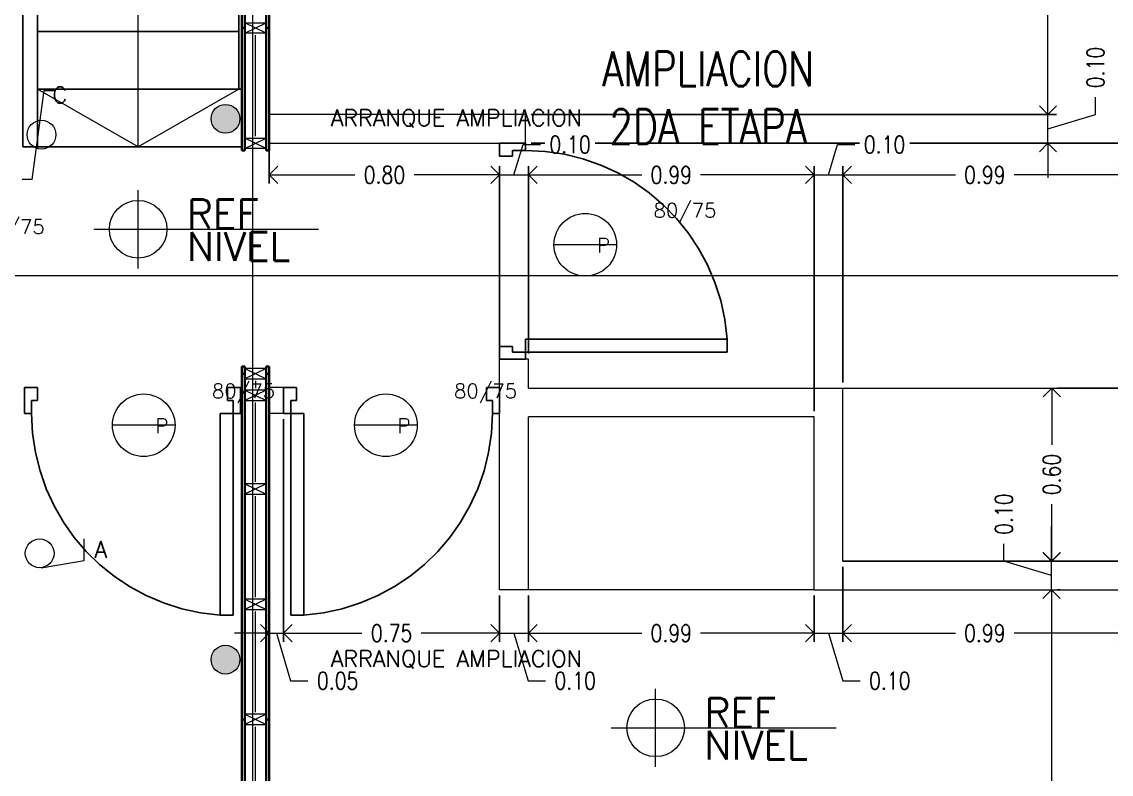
# Model space of a CAD drawing. Header units: metres. Extents: x -2 to 612, y -64 to 156.
# Drawn here: x 390.484 to 394.268, y 45.472 to 48.083 of the extents above; entities that cross this region are included whole.
import ezdxf
from ezdxf.enums import TextEntityAlignment as Align

# ---------------------------------------------------------------- set-up
doc = ezdxf.new("R2010")
doc.units = ezdxf.units.M
doc.header["$LTSCALE"] = 5
doc.header["$MEASUREMENT"] = 0
doc.linetypes.add('CENTER', pattern=[2, 1.25, -0.25, 0.25, -0.25])
doc.linetypes.add('HIDDEN', pattern=[0.375, 0.25, -0.125])
doc.layers.get('0').update_dxf_attribs({"color": 30})
doc.layers.get('DEFPOINTS').update_dxf_attribs({"color": 210})
for name, color, linetype, lineweight in [('A-ANNO-DIMS', 3, 'Continuous', 18), ('A-ANNO-SYMB', 3, 'Continuous', 18), ('A-ANNO-TEXT', 3, 'Continuous', 18), ('A-DOOR-FULL', 4, 'Continuous', 25), ('A-DOOR-SYMB', 3, 'Continuous', 18), ('A-ELEV-IDEN', 3, 'Continuous', 18), ('A-ELEV-MBE2', 4, 'Continuous', 25), ('A-ELEV-OVHD', 3, 'HIDDEN', 18), ('A-FLOR-PATT', 8, 'Continuous', 18), ('A-SECT-MCUT', 7, 'Continuous', 35), ('A-WALL-PATT', 8, 'Continuous', 18), ('A-WALL-STUD', 3, 'Continuous', 18)]:
    doc.layers.add(name, color=color, linetype=linetype, lineweight=lineweight)
doc.styles.add('E-ROMANS', font='romans.shx', dxfattribs={"width": 0.8})
doc.dimstyles.new('E-0050_ARW_12', dxfattribs={"dimscale": 0.001, "dimtxt": 60, "dimasz": 60, "dimexe": 30, "dimexo": 20, "dimgap": 30, "dimtad": 0, "dimzin": 0, "dimdsep": 46, "dimtxsty": 'E-ROMANS', "dimblk": 'OPEN90', "dimcen": 30, "dimclrd": 256, "dimclre": 256, "dimclrt": 256, "dimadec": 0, "dimazin": 0, "dimtfac": 1, "dimtmove": 1, "dimatfit": 3, "dimldrblk": 'OPEN90', "dimfxl": 1, "dimtfill": 1, "dimtolj": 1, "dimtzin": 0, "dimlwd": -1, "dimarcsym": 0})

# ---------------------------------------------------------------- blocks, each defined once
blk = doc.blocks.new('_Open90')
at = {"color": 0, "linetype": 'ByBlock', "lineweight": -2}
for p, q in [((0, 0), (-1, 0)), ((-0.5, 0.5), (0, 0)), ((0, 0), (-0.5, -0.5))]:
    blk.add_line(p, q, dxfattribs=at)
blk = doc.blocks.new('*D1384')
at = {"layer": 'A-ANNO-DIMS', "lineweight": -2, "transparency": 16777216}
for p, q in [((394.08, 46.1115), (394.09, 46.1115)), ((392.4332, 43.3406), (394.09, 43.3406))]:
    blk.add_line(p, q, dxfattribs=at)
at = {"layer": 'A-ANNO-DIMS', "transparency": 16777216}
for p, q in [((394.06, 46.0515), (394.06, 44.8292)), ((394.06, 43.4006), (394.06, 44.6229))]:
    blk.add_line(p, q, dxfattribs=at)
at = {"layer": 'DEFPOINTS', "color": 0, "transparency": 16777216}
for p in [(394.06, 46.1115), (394.06, 46.1115), (392.4132, 43.3406)]:
    blk.add_point(p, dxfattribs=at)
at = {"layer": 'A-ANNO-DIMS', "transparency": 16777216, "xscale": 0.06, "yscale": 0.06, "zscale": 0.06}
for p, rotation in [((394.06, 46.1115), 90), ((394.06, 43.3406), 270)]:
    blk.add_blockref('_Open90', p, dxfattribs=dict(at, rotation=rotation))
at = {"layer": 'A-ANNO-DIMS', "transparency": 16777216, "insert": (394.06, 44.726), "char_height": 0.06, "attachment_point": 5, "rotation": 90, "style": 'E-ROMANS', "bg_fill": 3, "box_fill_scale": 1.25, "bg_fill_color": 256, "bg_fill_true_color": 13158600, "bg_fill_transparency": 0}
blk.add_mtext('\\A1;2.77', dxfattribs=at)
blk = doc.blocks.new('*D1385')
at = {"layer": 'A-ANNO-DIMS', "transparency": 16777216}
for p, q in [((394.06, 46.2715), (394.06, 46.3315)), ((393.895, 46.211), (393.895, 46.271)), ((394.06, 46.1615), (393.895, 46.211)), ((394.06, 46.1115), (394.06, 46.2115)), ((394.06, 46.1115), (394.06, 46.2115)), ((394.06, 46.0515), (394.06, 45.9915))]:
    blk.add_line(p, q, dxfattribs=at)
at = {"layer": 'A-ANNO-DIMS', "lineweight": -2, "transparency": 16777216}
for p, q in [((394.0412, 46.2115), (394.03, 46.2115)), ((394.08, 46.1115), (394.09, 46.1115))]:
    blk.add_line(p, q, dxfattribs=at)
at = {"layer": 'DEFPOINTS', "color": 0, "transparency": 16777216}
for p in [(394.06, 46.2115), (394.0612, 46.2115), (394.06, 46.1115)]:
    blk.add_point(p, dxfattribs=at)
at = {"layer": 'A-ANNO-DIMS', "transparency": 16777216, "xscale": 0.06, "yscale": 0.06, "zscale": 0.06}
for p, rotation in [((394.06, 46.2115), 270), ((394.06, 46.1115), 90)]:
    blk.add_blockref('_Open90', p, dxfattribs=dict(at, rotation=rotation))
at = {"layer": 'A-ANNO-DIMS', "transparency": 16777216, "insert": (393.895, 46.3742), "char_height": 0.06, "attachment_point": 5, "rotation": 90, "style": 'E-ROMANS', "bg_fill": 3, "box_fill_scale": 1.25, "bg_fill_color": 256, "bg_fill_true_color": 13158600, "bg_fill_transparency": 0}
blk.add_mtext('\\A1;0.10', dxfattribs=at)
blk = doc.blocks.new('*D1386')
at = {"layer": 'A-ANNO-DIMS', "lineweight": -2, "transparency": 16777216}
for p, q in [((394.0812, 46.8115), (394.0912, 46.8115)), ((394.0412, 46.2115), (394.0312, 46.2115))]:
    blk.add_line(p, q, dxfattribs=at)
at = {"layer": 'A-ANNO-DIMS', "transparency": 16777216}
for p, q in [((394.0612, 46.7515), (394.0612, 46.6147)), ((394.0612, 46.2715), (394.0612, 46.4084))]:
    blk.add_line(p, q, dxfattribs=at)
at = {"layer": 'DEFPOINTS', "color": 0, "transparency": 16777216}
for p in [(394.0612, 46.8115), (394.0612, 46.8115), (394.0612, 46.2115)]:
    blk.add_point(p, dxfattribs=at)
at = {"layer": 'A-ANNO-DIMS', "transparency": 16777216, "xscale": 0.06, "yscale": 0.06, "zscale": 0.06}
for p, rotation in [((394.0612, 46.8115), 90), ((394.0612, 46.2115), 270)]:
    blk.add_blockref('_Open90', p, dxfattribs=dict(at, rotation=rotation))
at = {"layer": 'A-ANNO-DIMS', "transparency": 16777216, "insert": (394.0612, 46.5115), "char_height": 0.06, "attachment_point": 5, "rotation": 90, "style": 'E-ROMANS', "bg_fill": 3, "box_fill_scale": 1.25, "bg_fill_color": 256, "bg_fill_true_color": 13158600, "bg_fill_transparency": 0}
blk.add_mtext('\\A1;0.60', dxfattribs=at)
blk = doc.blocks.new('*D1387')
at = {"layer": 'A-ANNO-DIMS', "lineweight": -2, "transparency": 16777216}
for p, q in [((392.2537, 47.6615), (395.9055, 47.6615)), ((394.0812, 46.8115), (395.9055, 46.8115))]:
    blk.add_line(p, q, dxfattribs=at)
at = {"layer": 'A-ANNO-DIMS', "transparency": 16777216}
for p, q in [((395.8755, 47.6015), (395.8755, 47.3397)), ((395.8755, 46.8715), (395.8755, 47.1334))]:
    blk.add_line(p, q, dxfattribs=at)
at = {"layer": 'DEFPOINTS', "color": 0, "transparency": 16777216}
for p in [(392.2337, 47.6615), (395.8755, 47.6615), (394.0612, 46.8115)]:
    blk.add_point(p, dxfattribs=at)
at = {"layer": 'A-ANNO-DIMS', "transparency": 16777216, "xscale": 0.06, "yscale": 0.06, "zscale": 0.06}
for p, rotation in [((395.8755, 47.6615), 90), ((395.8755, 46.8115), 270)]:
    blk.add_blockref('_Open90', p, dxfattribs=dict(at, rotation=rotation))
at = {"layer": 'A-ANNO-DIMS', "transparency": 16777216, "insert": (395.8755, 47.2365), "char_height": 0.06, "attachment_point": 5, "rotation": 90, "style": 'E-ROMANS', "bg_fill": 3, "box_fill_scale": 1.25, "bg_fill_color": 256, "bg_fill_true_color": 13158600, "bg_fill_transparency": 0}
blk.add_mtext('\\A1;0.85', dxfattribs=at)
blk = doc.blocks.new('*D1388')
at = {"layer": 'A-ANNO-DIMS', "transparency": 16777216}
for p, q in [((394.048, 47.8215), (394.048, 47.8815)), ((394.213, 47.761), (394.213, 47.821)), ((394.048, 47.6615), (394.048, 47.7615)), ((394.048, 47.6615), (394.048, 47.7615)), ((394.048, 47.7115), (394.213, 47.761)), ((394.048, 47.6015), (394.048, 47.5415))]:
    blk.add_line(p, q, dxfattribs=at)
at = {"layer": 'A-ANNO-DIMS', "lineweight": -2, "transparency": 16777216}
for p, q in [((392.2537, 47.7615), (394.078, 47.7615)), ((392.2537, 47.6615), (394.078, 47.6615))]:
    blk.add_line(p, q, dxfattribs=at)
at = {"layer": 'DEFPOINTS', "color": 0, "transparency": 16777216}
for p in [(392.2337, 47.7615), (394.048, 47.7615), (392.2337, 47.6615)]:
    blk.add_point(p, dxfattribs=at)
at = {"layer": 'A-ANNO-DIMS', "transparency": 16777216, "xscale": 0.06, "yscale": 0.06, "zscale": 0.06}
for p, rotation in [((394.048, 47.7615), 270), ((394.048, 47.6615), 90)]:
    blk.add_blockref('_Open90', p, dxfattribs=dict(at, rotation=rotation))
at = {"layer": 'A-ANNO-DIMS', "transparency": 16777216, "insert": (394.213, 47.9242), "char_height": 0.06, "attachment_point": 5, "rotation": 90, "style": 'E-ROMANS', "bg_fill": 3, "box_fill_scale": 1.25, "bg_fill_color": 256, "bg_fill_true_color": 13158600, "bg_fill_transparency": 0}
blk.add_mtext('\\A1;0.10', dxfattribs=at)
blk = doc.blocks.new('*D1389')
at = {"layer": 'A-ANNO-DIMS', "lineweight": -2, "transparency": 16777216}
for p, q in [((393.2832, 50.1605), (394.078, 50.1605)), ((392.2537, 47.7615), (394.078, 47.7615))]:
    blk.add_line(p, q, dxfattribs=at)
at = {"layer": 'A-ANNO-DIMS', "transparency": 16777216}
for p, q in [((394.048, 50.1005), (394.048, 49.0642)), ((394.048, 47.8215), (394.048, 48.8579))]:
    blk.add_line(p, q, dxfattribs=at)
at = {"layer": 'DEFPOINTS', "color": 0, "transparency": 16777216}
for p in [(393.2632, 50.1605), (394.048, 50.1605), (392.2337, 47.7615)]:
    blk.add_point(p, dxfattribs=at)
at = {"layer": 'A-ANNO-DIMS', "transparency": 16777216, "xscale": 0.06, "yscale": 0.06, "zscale": 0.06}
for p, rotation in [((394.048, 50.1605), 90), ((394.048, 47.7615), 270)]:
    blk.add_blockref('_Open90', p, dxfattribs=dict(at, rotation=rotation))
at = {"layer": 'A-ANNO-DIMS', "transparency": 16777216, "insert": (394.048, 48.961), "char_height": 0.06, "attachment_point": 5, "rotation": 90, "style": 'E-ROMANS', "bg_fill": 3, "box_fill_scale": 1.25, "bg_fill_color": 256, "bg_fill_true_color": 13158600, "bg_fill_transparency": 0}
blk.add_mtext('\\A1;2.40', dxfattribs=at)
blk = doc.blocks.new('*D1391')
at = {"layer": 'A-ANNO-DIMS', "lineweight": -2, "transparency": 16777216}
for p, q in [((391.3436, 46.7035), (391.3436, 45.9311)), ((391.3936, 46.7035), (391.3936, 45.9311))]:
    blk.add_line(p, q, dxfattribs=at)
at = {"layer": 'A-ANNO-DIMS', "transparency": 16777216}
for p, q in [((391.2836, 45.9611), (391.2236, 45.9611)), ((391.3436, 45.9611), (391.3936, 45.9611)), ((391.3436, 45.9611), (391.3936, 45.9611)), ((391.3686, 45.9611), (391.4181, 45.7961)), ((391.4536, 45.9611), (391.5136, 45.9611)), ((391.4181, 45.7961), (391.4781, 45.7961))]:
    blk.add_line(p, q, dxfattribs=at)
at = {"layer": 'DEFPOINTS', "color": 0, "transparency": 16777216}
for p in [(391.3436, 46.7235), (391.3936, 46.7235), (391.3936, 45.9611)]:
    blk.add_point(p, dxfattribs=at)
at = {"layer": 'A-ANNO-DIMS', "transparency": 16777216, "xscale": 0.06, "yscale": 0.06, "zscale": 0.06}
blk.add_blockref('_Open90', (391.3436, 45.9611), dxfattribs=at)
at = {"layer": 'A-ANNO-DIMS', "transparency": 16777216, "xscale": 0.06, "yscale": 0.06, "zscale": 0.06, "rotation": 180}
blk.add_blockref('_Open90', (391.3936, 45.9611), dxfattribs=at)
at = {"layer": 'A-ANNO-DIMS', "transparency": 16777216, "insert": (391.5813, 45.7961), "char_height": 0.06, "attachment_point": 5, "style": 'E-ROMANS', "bg_fill": 3, "box_fill_scale": 1.25, "bg_fill_color": 256, "bg_fill_true_color": 13158600, "bg_fill_transparency": 0}
blk.add_mtext('\\A1;0.05', dxfattribs=at)
blk = doc.blocks.new('*D1392')
at = {"layer": 'A-ANNO-DIMS', "lineweight": -2, "transparency": 16777216}
for p, q in [((391.3936, 46.7035), (391.3936, 45.9311)), ((392.1437, 46.0915), (392.1437, 45.9311))]:
    blk.add_line(p, q, dxfattribs=at)
at = {"layer": 'A-ANNO-DIMS', "transparency": 16777216}
for p, q in [((391.4536, 45.9611), (391.6655, 45.9611)), ((392.0837, 45.9611), (391.8718, 45.9611))]:
    blk.add_line(p, q, dxfattribs=at)
at = {"layer": 'DEFPOINTS', "color": 0, "transparency": 16777216}
for p in [(391.3936, 46.7235), (392.1437, 46.1115), (392.1437, 45.9611)]:
    blk.add_point(p, dxfattribs=at)
at = {"layer": 'A-ANNO-DIMS', "transparency": 16777216, "xscale": 0.06, "yscale": 0.06, "zscale": 0.06, "rotation": 180}
blk.add_blockref('_Open90', (391.3936, 45.9611), dxfattribs=at)
at = {"layer": 'A-ANNO-DIMS', "transparency": 16777216, "xscale": 0.06, "yscale": 0.06, "zscale": 0.06}
blk.add_blockref('_Open90', (392.1437, 45.9611), dxfattribs=at)
at = {"layer": 'A-ANNO-DIMS', "transparency": 16777216, "insert": (391.7687, 45.9611), "char_height": 0.06, "attachment_point": 5, "style": 'E-ROMANS', "bg_fill": 3, "box_fill_scale": 1.25, "bg_fill_color": 256, "bg_fill_true_color": 13158600, "bg_fill_transparency": 0}
blk.add_mtext('\\A1;0.75', dxfattribs=at)
blk = doc.blocks.new('*D1393')
at = {"layer": 'A-ANNO-DIMS', "lineweight": -2, "transparency": 16777216}
for p, q in [((392.1437, 46.0915), (392.1437, 45.9311)), ((392.2437, 46.0915), (392.2437, 45.9311))]:
    blk.add_line(p, q, dxfattribs=at)
at = {"layer": 'A-ANNO-DIMS', "transparency": 16777216}
for p, q in [((392.0837, 45.9611), (392.0237, 45.9611)), ((392.1437, 45.9611), (392.2437, 45.9611)), ((392.1437, 45.9611), (392.2437, 45.9611)), ((392.1937, 45.9611), (392.2432, 45.7961)), ((392.3037, 45.9611), (392.3637, 45.9611)), ((392.2432, 45.7961), (392.3032, 45.7961))]:
    blk.add_line(p, q, dxfattribs=at)
at = {"layer": 'DEFPOINTS', "color": 0, "transparency": 16777216}
for p in [(392.1437, 46.1115), (392.2437, 46.1115), (392.2437, 45.9611)]:
    blk.add_point(p, dxfattribs=at)
at = {"layer": 'A-ANNO-DIMS', "transparency": 16777216, "xscale": 0.06, "yscale": 0.06, "zscale": 0.06}
blk.add_blockref('_Open90', (392.1437, 45.9611), dxfattribs=at)
at = {"layer": 'A-ANNO-DIMS', "transparency": 16777216, "xscale": 0.06, "yscale": 0.06, "zscale": 0.06, "rotation": 180}
blk.add_blockref('_Open90', (392.2437, 45.9611), dxfattribs=at)
at = {"layer": 'A-ANNO-DIMS', "transparency": 16777216, "insert": (392.4063, 45.7961), "char_height": 0.06, "attachment_point": 5, "style": 'E-ROMANS', "bg_fill": 3, "box_fill_scale": 1.25, "bg_fill_color": 256, "bg_fill_true_color": 13158600, "bg_fill_transparency": 0}
blk.add_mtext('\\A1;0.10', dxfattribs=at)
blk = doc.blocks.new('*D1394')
at = {"layer": 'A-ANNO-DIMS', "lineweight": -2, "transparency": 16777216}
for p, q in [((392.2437, 46.0915), (392.2437, 45.9311)), ((393.2362, 46.0915), (393.2362, 45.9311))]:
    blk.add_line(p, q, dxfattribs=at)
at = {"layer": 'A-ANNO-DIMS', "transparency": 16777216}
for p, q in [((392.3037, 45.9611), (392.6379, 45.9611)), ((393.1762, 45.9611), (392.8419, 45.9611))]:
    blk.add_line(p, q, dxfattribs=at)
at = {"layer": 'DEFPOINTS', "color": 0, "transparency": 16777216}
for p in [(392.2437, 46.1115), (393.2362, 46.1115), (393.2362, 45.9611)]:
    blk.add_point(p, dxfattribs=at)
at = {"layer": 'A-ANNO-DIMS', "transparency": 16777216, "xscale": 0.06, "yscale": 0.06, "zscale": 0.06, "rotation": 180}
blk.add_blockref('_Open90', (392.2437, 45.9611), dxfattribs=at)
at = {"layer": 'A-ANNO-DIMS', "transparency": 16777216, "xscale": 0.06, "yscale": 0.06, "zscale": 0.06}
blk.add_blockref('_Open90', (393.2362, 45.9611), dxfattribs=at)
at = {"layer": 'A-ANNO-DIMS', "transparency": 16777216, "insert": (392.7399, 45.9611), "char_height": 0.06, "attachment_point": 5, "style": 'E-ROMANS', "bg_fill": 3, "box_fill_scale": 1.25, "bg_fill_color": 256, "bg_fill_true_color": 13158600, "bg_fill_transparency": 0}
blk.add_mtext('\\A1;0.99', dxfattribs=at)
blk = doc.blocks.new('*D1395')
at = {"layer": 'A-ANNO-DIMS', "lineweight": -2, "transparency": 16777216}
for p, q in [((393.3357, 46.1915), (393.3357, 45.9311)), ((393.2362, 46.0915), (393.2362, 45.9311))]:
    blk.add_line(p, q, dxfattribs=at)
at = {"layer": 'A-ANNO-DIMS', "transparency": 16777216}
for p, q in [((393.1762, 45.9611), (393.1162, 45.9611)), ((393.2362, 45.9611), (393.3357, 45.9611)), ((393.2362, 45.9611), (393.3357, 45.9611)), ((393.2859, 45.9611), (393.3354, 45.7961)), ((393.3957, 45.9611), (393.4557, 45.9611)), ((393.3354, 45.7961), (393.3954, 45.7961))]:
    blk.add_line(p, q, dxfattribs=at)
at = {"layer": 'DEFPOINTS', "color": 0, "transparency": 16777216}
for p in [(393.3357, 46.2115), (393.2362, 46.1115), (393.3357, 45.9611)]:
    blk.add_point(p, dxfattribs=at)
at = {"layer": 'A-ANNO-DIMS', "transparency": 16777216, "xscale": 0.06, "yscale": 0.06, "zscale": 0.06}
blk.add_blockref('_Open90', (393.2362, 45.9611), dxfattribs=at)
at = {"layer": 'A-ANNO-DIMS', "transparency": 16777216, "xscale": 0.06, "yscale": 0.06, "zscale": 0.06, "rotation": 180}
blk.add_blockref('_Open90', (393.3357, 45.9611), dxfattribs=at)
at = {"layer": 'A-ANNO-DIMS', "transparency": 16777216, "insert": (393.4986, 45.7961), "char_height": 0.06, "attachment_point": 5, "style": 'E-ROMANS', "bg_fill": 3, "box_fill_scale": 1.25, "bg_fill_color": 256, "bg_fill_true_color": 13158600, "bg_fill_transparency": 0}
blk.add_mtext('\\A1;0.10', dxfattribs=at)
blk = doc.blocks.new('*D1396')
at = {"layer": 'A-ANNO-DIMS', "lineweight": -2, "transparency": 16777216}
for p, q in [((393.3357, 46.1915), (393.3357, 45.9311)), ((394.3217, 46.0915), (394.3217, 45.9311))]:
    blk.add_line(p, q, dxfattribs=at)
at = {"layer": 'A-ANNO-DIMS', "transparency": 16777216}
for p, q in [((393.3957, 45.9611), (393.7267, 45.9611)), ((394.2617, 45.9611), (393.9307, 45.9611))]:
    blk.add_line(p, q, dxfattribs=at)
at = {"layer": 'DEFPOINTS', "color": 0, "transparency": 16777216}
for p in [(393.3357, 46.2115), (394.3217, 46.1115), (394.3217, 45.9611)]:
    blk.add_point(p, dxfattribs=at)
at = {"layer": 'A-ANNO-DIMS', "transparency": 16777216, "xscale": 0.06, "yscale": 0.06, "zscale": 0.06, "rotation": 180}
blk.add_blockref('_Open90', (393.3357, 45.9611), dxfattribs=at)
at = {"layer": 'A-ANNO-DIMS', "transparency": 16777216, "xscale": 0.06, "yscale": 0.06, "zscale": 0.06}
blk.add_blockref('_Open90', (394.3217, 45.9611), dxfattribs=at)
at = {"layer": 'A-ANNO-DIMS', "transparency": 16777216, "insert": (393.8287, 45.9611), "char_height": 0.06, "attachment_point": 5, "style": 'E-ROMANS', "bg_fill": 3, "box_fill_scale": 1.25, "bg_fill_color": 256, "bg_fill_true_color": 13158600, "bg_fill_transparency": 0}
blk.add_mtext('\\A1;0.99', dxfattribs=at)
blk = doc.blocks.new('*D1397')
at = {"layer": 'A-ANNO-DIMS', "lineweight": -2, "transparency": 16777216}
for p, q in [((391.3437, 47.7415), (391.3437, 47.5218)), ((392.1437, 46.9315), (392.1437, 47.5818))]:
    blk.add_line(p, q, dxfattribs=at)
at = {"layer": 'A-ANNO-DIMS', "transparency": 16777216}
for p, q in [((391.4037, 47.5518), (391.6405, 47.5518)), ((392.0837, 47.5518), (391.8468, 47.5518))]:
    blk.add_line(p, q, dxfattribs=at)
at = {"layer": 'DEFPOINTS', "color": 0, "transparency": 16777216}
for p in [(391.3437, 47.7615), (392.1437, 47.5518), (392.1437, 46.9115)]:
    blk.add_point(p, dxfattribs=at)
at = {"layer": 'A-ANNO-DIMS', "transparency": 16777216, "xscale": 0.06, "yscale": 0.06, "zscale": 0.06, "rotation": 180}
blk.add_blockref('_Open90', (391.3437, 47.5518), dxfattribs=at)
at = {"layer": 'A-ANNO-DIMS', "transparency": 16777216, "xscale": 0.06, "yscale": 0.06, "zscale": 0.06}
blk.add_blockref('_Open90', (392.1437, 47.5518), dxfattribs=at)
at = {"layer": 'A-ANNO-DIMS', "transparency": 16777216, "insert": (391.7437, 47.5518), "char_height": 0.06, "attachment_point": 5, "style": 'E-ROMANS', "bg_fill": 3, "box_fill_scale": 1.25, "bg_fill_color": 256, "bg_fill_true_color": 13158600, "bg_fill_transparency": 0}
blk.add_mtext('\\A1;0.80', dxfattribs=at)
blk = doc.blocks.new('*D1398')
at = {"layer": 'A-ANNO-DIMS', "transparency": 16777216}
for p, q in [((392.1937, 47.5518), (392.2252, 47.6568)), ((392.2252, 47.6568), (392.2852, 47.6568)), ((392.0837, 47.5518), (392.0237, 47.5518)), ((392.1437, 47.5518), (392.2437, 47.5518)), ((392.1437, 47.5518), (392.2437, 47.5518)), ((392.3037, 47.5518), (392.3637, 47.5518))]:
    blk.add_line(p, q, dxfattribs=at)
at = {"layer": 'A-ANNO-DIMS', "lineweight": -2, "transparency": 16777216}
for p, q in [((392.1437, 46.9315), (392.1437, 47.5818)), ((392.2437, 46.9315), (392.2437, 47.5818))]:
    blk.add_line(p, q, dxfattribs=at)
at = {"layer": 'DEFPOINTS', "color": 0, "transparency": 16777216}
for p in [(392.2437, 47.5518), (392.1437, 46.9115), (392.2437, 46.9115)]:
    blk.add_point(p, dxfattribs=at)
at = {"layer": 'A-ANNO-DIMS', "transparency": 16777216, "xscale": 0.06, "yscale": 0.06, "zscale": 0.06}
blk.add_blockref('_Open90', (392.1437, 47.5518), dxfattribs=at)
at = {"layer": 'A-ANNO-DIMS', "transparency": 16777216, "xscale": 0.06, "yscale": 0.06, "zscale": 0.06, "rotation": 180}
blk.add_blockref('_Open90', (392.2437, 47.5518), dxfattribs=at)
at = {"layer": 'A-ANNO-DIMS', "transparency": 16777216, "insert": (392.3883, 47.6568), "char_height": 0.06, "attachment_point": 5, "style": 'E-ROMANS', "bg_fill": 3, "box_fill_scale": 1.25, "bg_fill_color": 256, "bg_fill_true_color": 13158600, "bg_fill_transparency": 0}
blk.add_mtext('\\A1;0.10', dxfattribs=at)
blk = doc.blocks.new('*D1399')
at = {"layer": 'A-ANNO-DIMS', "lineweight": -2, "transparency": 16777216}
for p, q in [((392.2437, 46.9315), (392.2437, 47.5818)), ((393.2362, 46.7315), (393.2362, 47.5818))]:
    blk.add_line(p, q, dxfattribs=at)
at = {"layer": 'A-ANNO-DIMS', "transparency": 16777216}
for p, q in [((392.3037, 47.5518), (392.6379, 47.5518)), ((393.1762, 47.5518), (392.8419, 47.5518))]:
    blk.add_line(p, q, dxfattribs=at)
at = {"layer": 'DEFPOINTS', "color": 0, "transparency": 16777216}
for p in [(393.2362, 47.5518), (392.2437, 46.9115), (393.2362, 46.7115)]:
    blk.add_point(p, dxfattribs=at)
at = {"layer": 'A-ANNO-DIMS', "transparency": 16777216, "xscale": 0.06, "yscale": 0.06, "zscale": 0.06, "rotation": 180}
blk.add_blockref('_Open90', (392.2437, 47.5518), dxfattribs=at)
at = {"layer": 'A-ANNO-DIMS', "transparency": 16777216, "xscale": 0.06, "yscale": 0.06, "zscale": 0.06}
blk.add_blockref('_Open90', (393.2362, 47.5518), dxfattribs=at)
at = {"layer": 'A-ANNO-DIMS', "transparency": 16777216, "insert": (392.7399, 47.5518), "char_height": 0.06, "attachment_point": 5, "style": 'E-ROMANS', "bg_fill": 3, "box_fill_scale": 1.25, "bg_fill_color": 256, "bg_fill_true_color": 13158600, "bg_fill_transparency": 0}
blk.add_mtext('\\A1;0.99', dxfattribs=at)
blk = doc.blocks.new('*D1400')
at = {"layer": 'A-ANNO-DIMS', "lineweight": -2, "transparency": 16777216}
for p, q in [((393.3357, 46.8315), (393.3357, 47.5818)), ((394.3217, 46.8315), (394.3217, 47.5818))]:
    blk.add_line(p, q, dxfattribs=at)
at = {"layer": 'A-ANNO-DIMS', "transparency": 16777216}
for p, q in [((393.3957, 47.5518), (393.7267, 47.5518)), ((394.2617, 47.5518), (393.9307, 47.5518))]:
    blk.add_line(p, q, dxfattribs=at)
at = {"layer": 'DEFPOINTS', "color": 0, "transparency": 16777216}
for p in [(394.3217, 47.5518), (393.3357, 46.8115), (394.3217, 46.8115)]:
    blk.add_point(p, dxfattribs=at)
at = {"layer": 'A-ANNO-DIMS', "transparency": 16777216, "xscale": 0.06, "yscale": 0.06, "zscale": 0.06, "rotation": 180}
blk.add_blockref('_Open90', (393.3357, 47.5518), dxfattribs=at)
at = {"layer": 'A-ANNO-DIMS', "transparency": 16777216, "xscale": 0.06, "yscale": 0.06, "zscale": 0.06}
blk.add_blockref('_Open90', (394.3217, 47.5518), dxfattribs=at)
at = {"layer": 'A-ANNO-DIMS', "transparency": 16777216, "insert": (393.8287, 47.5518), "char_height": 0.06, "attachment_point": 5, "style": 'E-ROMANS', "bg_fill": 3, "box_fill_scale": 1.25, "bg_fill_color": 256, "bg_fill_true_color": 13158600, "bg_fill_transparency": 0}
blk.add_mtext('\\A1;0.99', dxfattribs=at)
blk = doc.blocks.new('*D785')
at = {"layer": 'A-ANNO-DIMS', "transparency": 16777216}
for p, q in [((393.2859, 47.5518), (393.3174, 47.6568)), ((393.3174, 47.6568), (393.3774, 47.6568)), ((393.1762, 47.5518), (393.1162, 47.5518)), ((393.2362, 47.5518), (393.3357, 47.5518)), ((393.2362, 47.5518), (393.3357, 47.5518)), ((393.3957, 47.5518), (393.4557, 47.5518))]:
    blk.add_line(p, q, dxfattribs=at)
at = {"layer": 'A-ANNO-DIMS', "lineweight": -2, "transparency": 16777216}
for p, q in [((393.2362, 46.7315), (393.2362, 47.5818)), ((393.3357, 46.8315), (393.3357, 47.5818))]:
    blk.add_line(p, q, dxfattribs=at)
at = {"layer": 'DEFPOINTS', "color": 0, "transparency": 16777216}
for p in [(393.3357, 47.5518), (393.3357, 46.8115), (393.2362, 46.7115)]:
    blk.add_point(p, dxfattribs=at)
at = {"layer": 'A-ANNO-DIMS', "transparency": 16777216, "xscale": 0.06, "yscale": 0.06, "zscale": 0.06}
blk.add_blockref('_Open90', (393.2362, 47.5518), dxfattribs=at)
at = {"layer": 'A-ANNO-DIMS', "transparency": 16777216, "xscale": 0.06, "yscale": 0.06, "zscale": 0.06, "rotation": 180}
blk.add_blockref('_Open90', (393.3357, 47.5518), dxfattribs=at)
at = {"layer": 'A-ANNO-DIMS', "transparency": 16777216, "insert": (393.4806, 47.6568), "char_height": 0.06, "attachment_point": 5, "style": 'E-ROMANS', "bg_fill": 3, "box_fill_scale": 1.25, "bg_fill_color": 256, "bg_fill_true_color": 13158600, "bg_fill_transparency": 0}
blk.add_mtext('\\A1;0.10', dxfattribs=at)

msp = doc.modelspace()

# ---------------------------------------------------------------- hatches: boundary and pattern name
at = {"layer": 'A-FLOR-PATT'}
h = msp.add_hatch(color=256, dxfattribs=at)
edge = h.paths.add_edge_path()
edge.add_arc((391.19187, 47.74628), 0.05, 0, 360)
h = msp.add_hatch(color=256, dxfattribs=at)
edge = h.paths.add_edge_path()
edge.add_arc((391.19187, 45.86921), 0.05, 0, 360)

# ---------------------------------------------------------------- linework, layer by layer
at = {"layer": 'A-ANNO-SYMB'}
for p, q in [((391.28615, 52.35043), (391.28615, 41.94592)), ((390.52102, 47.53579), (390.56273, 47.84489)), ((390.56273, 47.84489), (390.59805, 47.84489)), ((390.52102, 47.53579), (390.48528, 47.53579)), ((396.11763, 47.20104), (386.34374, 47.20104)), ((390.70149, 46.2132), (390.70149, 46.2882)), ((390.55149, 46.1882), (390.70149, 46.2132))]:
    msp.add_line(p, q, dxfattribs=at)
for centre in [(391.19187, 47.74628), (390.55294, 47.69114), (390.54662, 46.23797), (391.19187, 45.86921)]:
    msp.add_circle(centre, 0.05, dxfattribs=at)
at = {"layer": 'A-DOOR-FULL', "linetype": 'CENTER'}
msp.add_lwpolyline([(390.51866, 46.72354), (390.49366, 46.72354), (390.49366, 46.81354), (390.53866, 46.81354), (390.53866, 46.76854), (390.51866, 46.76854), (390.51866, 46.72354)], dxfattribs=at)
msp.add_arc((391.22134, 46.7246), 0.70268, 180.08643, 266.10934, dxfattribs=at)
at = {"layer": 'A-DOOR-SYMB'}
msp.add_line((390.88865, 47.22722), (390.88865, 47.49897), dxfattribs=at)
msp.add_lwpolyline([(391.01651, 46.68254), (390.79901, 46.68254)], dxfattribs=at)
for centre, radius in [((390.88865, 47.36309), 0.1), ((390.90776, 46.68254), 0.10875)]:
    msp.add_circle(centre, radius, dxfattribs=at)
at = {"layer": 'A-ELEV-IDEN'}
for p, q in [((393.33565, 46.81154), (394.32165, 46.81154)), ((393.23565, 46.11154), (392.24366, 46.11154))]:
    msp.add_line(p, q, dxfattribs=at)
for points in [[(390.88865, 47.64954), (390.88865, 49.79954)], [(391.23865, 47.84954), (390.88865, 47.64954), (390.53865, 47.84954)]]:
    msp.add_lwpolyline(points, dxfattribs=at)
at = {"layer": 'A-ELEV-MBE2'}
for p, q in [((390.53865, 48.84954), (390.53865, 47.64954)), ((390.48865, 47.64954), (391.24865, 47.64954))]:
    msp.add_line(p, q, dxfattribs=at)
for points in [[(391.24865, 47.8495), (391.23865, 47.8495), (391.23865, 50.16349)], [(390.48865, 48.84954), (390.48865, 47.64954), (390.48865, 47.64954)], [(390.53865, 48.04954), (391.23865, 48.04954)], [(390.53865, 47.84954), (391.23865, 47.84954)]]:
    msp.add_lwpolyline(points, dxfattribs=at)
at = {"layer": 'A-ELEV-OVHD'}
for p, q in [((392.14366, 46.11154), (392.14366, 46.91154)), ((392.24366, 46.91154), (392.23366, 46.91154)), ((392.24366, 46.81154), (392.24366, 46.91154)), ((392.24366, 46.81154), (393.33565, 46.81154)), ((393.33565, 46.21154), (393.33565, 46.81154)), ((392.24366, 46.11154), (392.24366, 46.71154)), ((393.23565, 46.71154), (392.24366, 46.71154)), ((393.23565, 46.71154), (393.23618, 46.71154)), ((393.23618, 46.11154), (393.23618, 46.71154)), ((393.33565, 46.21154), (394.32165, 46.21154)), ((394.32165, 46.21154), (393.33565, 46.21154)), ((392.24366, 46.11154), (392.14366, 46.11154)), ((393.23565, 46.11154), (394.32165, 46.11154))]:
    msp.add_line(p, q, dxfattribs=at)
for points in [[(391.34366, 47.66154), (392.23366, 47.66154), (392.23366, 47.76154), (391.34366, 47.76154)], [(391.39365, 46.81354), (391.34365, 46.81354)], [(391.39365, 46.72354), (391.34365, 46.72354)]]:
    msp.add_lwpolyline(points, dxfattribs=at)
at = {"layer": 'A-SECT-MCUT'}
for p, q in [((391.25865, 47.63654), (391.24865, 47.63654)), ((391.34365, 47.63654), (391.33365, 47.63654)), ((391.25863, 46.88654), (391.24864, 46.88654)), ((391.34365, 46.88654), (391.33365, 46.88654))]:
    msp.add_line(p, q, dxfattribs=at)
for points in [[(391.25865, 49.26154), (391.25864, 48.06154), (391.24864, 48.06154), (391.24865, 49.26154)], [(391.34364, 49.26154), (391.34364, 48.06154), (391.33364, 48.06154), (391.33364, 49.26154)], [(391.25865, 46.86154), (391.25865, 45.66154), (391.24865, 45.66154), (391.24865, 46.86154)], [(391.34365, 46.86154), (391.34365, 45.66154), (391.33365, 45.66154), (391.33365, 46.86154)], [(391.25865, 45.66154), (391.25865, 44.46154), (391.24865, 44.46154), (391.24865, 45.66154)], [(391.34365, 45.66154), (391.34365, 44.46154), (391.33365, 44.46154), (391.33365, 45.66154)]]:
    msp.add_lwpolyline(points, close=True, dxfattribs=at)
for points in [[(391.24865, 47.63654), (391.24865, 48.06154), (391.25865, 48.06154), (391.25865, 47.63654)], [(391.33365, 47.63654), (391.33365, 48.06154), (391.34365, 48.06154), (391.34365, 47.63654)], [(391.25864, 46.88654), (391.25864, 46.86154), (391.24864, 46.86154), (391.24864, 46.88654)], [(391.34365, 46.88654), (391.34365, 46.86154), (391.33365, 46.86154), (391.33365, 46.88654)]]:
    msp.add_lwpolyline(points, dxfattribs=at)
at = {"layer": 'A-WALL-PATT', "ltscale": 0.1}
for p, q in [((391.29615, 47.68645), (391.29615, 48.03645)), ((391.29615, 46.83645), (391.29615, 46.81144)), ((391.29615, 46.48645), (391.29615, 46.76144)), ((391.29615, 46.08645), (391.29615, 46.43645)), ((391.29615, 45.68645), (391.29615, 46.03645)), ((391.29615, 45.28645), (391.29615, 45.63645))]:
    msp.add_line(p, q, dxfattribs=at)
at = {"layer": 'A-WALL-STUD'}
for p, q in [((391.33363, 48.04354), (391.25863, 48.07954)), ((391.25863, 48.04354), (391.33363, 48.07954)), ((391.33363, 46.87954), (391.25863, 46.84354)), ((391.25863, 46.87954), (391.33363, 46.84354)), ((391.33363, 46.80455), (391.25863, 46.76855)), ((391.25863, 46.80455), (391.33363, 46.76855)), ((391.33364, 45.67954), (391.25864, 45.64354)), ((391.25864, 45.67954), (391.33364, 45.64354))]:
    msp.add_line(p, q, dxfattribs=at)
for points in [[(391.33363, 48.04354), (391.25863, 48.04354), (391.25863, 48.07954), (391.33363, 48.07954)], [(391.33363, 46.87954), (391.25863, 46.87954), (391.25863, 46.84354), (391.33363, 46.84354)], [(391.33363, 46.80455), (391.25863, 46.80455), (391.25863, 46.76855), (391.33363, 46.76855)], [(391.33364, 45.67954), (391.25864, 45.67954), (391.25864, 45.64354), (391.33364, 45.64354)]]:
    msp.add_lwpolyline(points, close=True, dxfattribs=at)

# ---------------------------------------------------------------- texts
at = {"layer": 'A-ANNO-SYMB', "style": 'E-ROMANS'}
for s, height, p in [('C', 0.05689, (390.59085, 47.80064)), ('ARRANQUE AMPLIACION', 0.0568867, (391.55737, 47.72124)), ('A', 0.05689, (390.73723, 46.22303)), ('ARRANQUE AMPLIACION', 0.0568867, (391.55737, 45.84417))]:
    msp.add_text(s, height=height, dxfattribs=at).set_placement(p)
at = {"layer": 'A-ANNO-TEXT', "insert": (392.86825, 47.81936), "char_height": 0.12, "attachment_point": 5, "style": 'E-ROMANS'}
msp.add_mtext('\\pi-0.36,l0.36,t0.36;AMPLIACION\\P2DA ETAPA', dxfattribs=at)
at = {"layer": 'A-ANNO-TEXT', "style": 'E-ROMANS'}
msp.add_attdef('REF', text='', height=0.1, dxfattribs=at).set_placement((391.0583, 47.33599), align=Align.BOTTOM_LEFT)
for p in [(390.45484, 47.3966), (391.25406, 46.82657), (392.09499, 46.82657)]:
    msp.add_attdef('80/75', text='x/x', height=0.05, dxfattribs=at).set_placement(p, align=Align.TOP_CENTER)
msp.add_attdef('P', text='P', height=0.05, dxfattribs=at).set_placement((390.97079, 46.6408), align=Align.BOTTOM_CENTER)

# ---------------------------------------------------------------- next in the draw order: dimensions: what is measured, and where the dimension line sits
at = {"layer": 'A-ANNO-DIMS'}
for base, p1, p2, picture, middle in [((392.14366, 47.55183), (391.34366, 47.76154), (392.14366, 46.91154), '*D1397', (391.74366, 47.55183)), ((391.39365, 45.96111), (391.34365, 46.72354), (391.39365, 46.72354), '*D1391', (391.50815, 45.79611))]:
    dim = msp.add_linear_dim(base=base, p1=p1, p2=p2, dimstyle='E-0050_ARW_12', override={"dimfxl": 0.3}, dxfattribs=at)
    dim.commit()
    dim.dimension.update_dxf_attribs({"geometry": picture, "text_midpoint": middle})
dim = msp.add_linear_dim(base=(394.06003, 46.11154), p1=(392.41321, 43.34055), p2=(394.06003, 46.11154), angle=90, dimstyle='E-0050_ARW_12', override={"dimfxl": 0.3}, dxfattribs=at)
dim.commit()
dim.dimension.update_dxf_attribs({"geometry": '*D1384', "text_midpoint": (394.06003, 44.72605)})

# ---------------------------------------------------------------- next in the draw order: linework, layer by layer
at = {"layer": 'A-DOOR-FULL', "linetype": 'CENTER'}
for points in [[(391.21866, 46.72354), (391.24366, 46.72354), (391.24366, 46.81354), (391.19866, 46.81354), (391.19866, 46.76854), (391.21866, 46.76854), (391.21866, 46.72354)], [(391.17366, 46.02354), (391.17366, 46.72354), (391.21866, 46.72354), (391.21866, 46.02354), (391.17366, 46.02354)]]:
    msp.add_lwpolyline(points, dxfattribs=at)
at = {"layer": 'A-DOOR-SYMB'}
for p, q in [((390.73417, 47.36309), (391.51529, 47.36309)), ((392.68564, 45.49661), (392.68564, 45.76835)), ((392.53116, 45.63248), (393.31228, 45.63248))]:
    msp.add_line(p, q, dxfattribs=at)
msp.add_circle((392.68564, 45.63248), 0.1, dxfattribs=at)
at = {"layer": 'A-WALL-STUD'}
for p, q in [((391.33364, 47.64354), (391.25864, 47.67954)), ((391.25864, 47.64354), (391.33364, 47.67954)), ((391.33363, 46.47955), (391.25863, 46.44355)), ((391.25863, 46.47955), (391.33363, 46.44355)), ((391.33363, 46.07955), (391.25863, 46.04355)), ((391.25863, 46.07955), (391.33363, 46.04355))]:
    msp.add_line(p, q, dxfattribs=at)
for points in [[(391.33364, 47.64354), (391.25864, 47.64354), (391.25864, 47.67954), (391.33364, 47.67954)], [(391.33363, 46.47955), (391.25863, 46.47955), (391.25863, 46.44355), (391.33363, 46.44355)], [(391.33363, 46.07955), (391.25863, 46.07955), (391.25863, 46.04355), (391.33363, 46.04355)]]:
    msp.add_lwpolyline(points, close=True, dxfattribs=at)

# ---------------------------------------------------------------- next in the draw order: texts
at = {"layer": 'A-ANNO-TEXT', "style": 'E-ROMANS'}
for p in [(391.0575, 47.35314), (392.85449, 45.62253)]:
    msp.add_attdef('NIVEL', text='%%P0,00', height=0.1, dxfattribs=at).set_placement(p, align=Align.TOP_LEFT)

# ---------------------------------------------------------------- next in the draw order: dimensions: what is measured, and where the dimension line sits
at = {"layer": 'A-ANNO-DIMS'}
dim = msp.add_linear_dim(base=(392.14366, 45.96111), p1=(391.39365, 46.72354), p2=(392.14366, 46.11154), dimstyle='E-0050_ARW_12', override={"dimfxl": 0.3}, dxfattribs=at)
dim.commit()
dim.dimension.update_dxf_attribs({"geometry": '*D1392', "text_midpoint": (391.76866, 45.96111)})
dim = msp.add_linear_dim(base=(394.06003, 46.21154), p1=(394.06003, 46.11154), p2=(394.0612, 46.21154), angle=90, dimstyle='E-0050_ARW_12', override={"dimfxl": 0.3}, dxfattribs=at)
dim.commit()
dim.dimension.update_dxf_attribs({"geometry": '*D1385', "text_midpoint": (393.89503, 46.30104)})

# ---------------------------------------------------------------- next in the draw order: linework, layer by layer
at = {"layer": 'A-DOOR-FULL', "linetype": 'CENTER'}
for points in [[(391.41865, 46.72354), (391.39365, 46.72354), (391.39365, 46.81354), (391.43865, 46.81354), (391.43865, 46.76854), (391.41865, 46.76854), (391.41865, 46.72354)], [(392.11865, 46.72354), (392.14365, 46.72354), (392.14365, 46.81354), (392.09865, 46.81354), (392.09865, 46.76854), (392.11865, 46.76854), (392.11865, 46.72354)], [(391.46365, 46.02354), (391.46365, 46.72354), (391.41865, 46.72354), (391.41865, 46.02354), (391.46365, 46.02354)]]:
    msp.add_lwpolyline(points, dxfattribs=at)
at = {"layer": 'A-DOOR-SYMB'}
msp.add_lwpolyline([(391.85744, 46.68254), (391.63994, 46.68254)], dxfattribs=at)
msp.add_circle((391.74869, 46.68254), 0.10875, dxfattribs=at)

# ---------------------------------------------------------------- next in the draw order: texts
at = {"layer": 'A-ANNO-TEXT', "style": 'E-ROMANS'}
msp.add_attdef('P', text='P', height=0.05, dxfattribs=at).set_placement((391.81173, 46.6408), align=Align.BOTTOM_CENTER)

# ---------------------------------------------------------------- next in the draw order: dimensions: what is measured, and where the dimension line sits
at = {"layer": 'A-ANNO-DIMS'}
dim = msp.add_linear_dim(base=(394.0612, 46.81154), p1=(394.0612, 46.21154), p2=(394.0612, 46.81154), angle=90, dimstyle='E-0050_ARW_12', override={"dimfxl": 0.3}, dxfattribs=at)
dim.commit()
dim.dimension.update_dxf_attribs({"geometry": '*D1386', "text_midpoint": (394.0612, 46.51154)})
dim = msp.add_linear_dim(base=(392.24366, 45.96111), p1=(392.14366, 46.11154), p2=(392.24366, 46.11154), dimstyle='E-0050_ARW_12', override={"dimfxl": 0.3}, dxfattribs=at)
dim.commit()
dim.dimension.update_dxf_attribs({"geometry": '*D1393', "text_midpoint": (392.33316, 45.79611)})

# ---------------------------------------------------------------- next in the draw order: linework, layer by layer
at = {"layer": 'A-DOOR-FULL', "linetype": 'CENTER'}
msp.add_arc((391.41597, 46.7246), 0.70268, 273.89066, 359.91357, dxfattribs=at)

# ---------------------------------------------------------------- next in the draw order: dimensions: what is measured, and where the dimension line sits
at = {"layer": 'A-ANNO-DIMS'}
dim = msp.add_linear_dim(base=(395.87552, 47.66154), p1=(394.0612, 46.81154), p2=(392.23366, 47.66154), angle=90, dimstyle='E-0050_ARW_12', override={"dimfxl": 0.3}, dxfattribs=at)
dim.commit()
dim.dimension.update_dxf_attribs({"geometry": '*D1387', "text_midpoint": (395.87552, 47.23654)})
dim = msp.add_linear_dim(base=(393.23618, 45.96111), p1=(392.24366, 46.11154), p2=(393.23618, 46.11154), dimstyle='E-0050_ARW_12', override={"dimfxl": 0.3}, dxfattribs=at)
dim.commit()
dim.dimension.update_dxf_attribs({"geometry": '*D1394', "text_midpoint": (392.73992, 45.96111)})

# ---------------------------------------------------------------- next in the draw order: dimensions: what is measured, and where the dimension line sits
dim = msp.add_linear_dim(base=(394.04799, 47.76154), p1=(392.23366, 47.66154), p2=(392.23366, 47.76154), angle=90, dimstyle='E-0050_ARW_12', override={"dimfxl": 0.3}, dxfattribs=at)
dim.commit()
dim.dimension.update_dxf_attribs({"geometry": '*D1388', "text_midpoint": (394.21299, 47.85104)})
dim = msp.add_linear_dim(base=(393.33565, 45.96111), p1=(393.23618, 46.11154), p2=(393.33565, 46.21154), dimstyle='E-0050_ARW_12', override={"dimfxl": 0.3}, dxfattribs=at)
dim.commit()
dim.dimension.update_dxf_attribs({"geometry": '*D1395', "text_midpoint": (393.42542, 45.79611)})

# ---------------------------------------------------------------- next in the draw order: texts
at = {"layer": 'A-ANNO-TEXT', "style": 'E-ROMANS'}
msp.add_attdef('REF', text='', height=0.1, dxfattribs=at).set_placement((392.8553, 45.60538), align=Align.BOTTOM_LEFT)

# ---------------------------------------------------------------- next in the draw order: dimensions: what is measured, and where the dimension line sits
at = {"layer": 'A-ANNO-DIMS'}
dim = msp.add_linear_dim(base=(394.04799, 50.16054), p1=(392.23366, 47.76154), p2=(393.26315, 50.16054), angle=90, dimstyle='E-0050_ARW_12', override={"dimfxl": 0.3}, dxfattribs=at)
dim.commit()
dim.dimension.update_dxf_attribs({"geometry": '*D1389', "text_midpoint": (394.04799, 48.96104)})
for base, p1, p2, picture, middle in [((392.24366, 47.55183), (392.14366, 46.91154), (392.24366, 46.91154), '*D1398', (392.31516, 47.65683)), ((394.32165, 47.55183), (393.33565, 46.81154), (394.32165, 46.81154), '*D1400', (393.82865, 47.55183)), ((394.32165, 45.96111), (393.33565, 46.21154), (394.32165, 46.11154), '*D1396', (393.82865, 45.96111))]:
    dim = msp.add_linear_dim(base=base, p1=p1, p2=p2, dimstyle='E-0050_ARW_12', override={"dimfxl": 0.3}, dxfattribs=at)
    dim.commit()
    dim.dimension.update_dxf_attribs({"geometry": picture, "text_midpoint": middle})

# ---------------------------------------------------------------- next in the draw order: linework, layer by layer
at = {"layer": 'A-DOOR-FULL', "linetype": 'CENTER'}
msp.add_lwpolyline([(392.23366, 47.63654), (392.23366, 47.66154), (392.14366, 47.66154), (392.14366, 47.61654), (392.18866, 47.61654), (392.18866, 47.63654), (392.23366, 47.63654)], dxfattribs=at)

# ---------------------------------------------------------------- next in the draw order: dimensions: what is measured, and where the dimension line sits
at = {"layer": 'A-ANNO-DIMS'}
dim = msp.add_linear_dim(base=(393.23618, 47.55183), p1=(392.24366, 46.91154), p2=(393.23618, 46.71154), dimstyle='E-0050_ARW_12', override={"dimfxl": 0.3}, dxfattribs=at)
dim.commit()
dim.dimension.update_dxf_attribs({"geometry": '*D1399', "text_midpoint": (392.73992, 47.55183)})

# ---------------------------------------------------------------- next in the draw order: linework, layer by layer
at = {"layer": 'A-DOOR-FULL', "linetype": 'CENTER'}
for points in [[(392.23366, 46.93654), (392.23366, 46.91154), (392.14366, 46.91154), (392.14366, 46.95654), (392.18866, 46.95654), (392.18866, 46.93654), (392.23366, 46.93654)], [(392.93366, 46.98154), (392.23366, 46.98154), (392.23366, 46.93654), (392.93366, 46.93654), (392.93366, 46.98154)]]:
    msp.add_lwpolyline(points, dxfattribs=at)
msp.add_arc((392.2326, 46.93386), 0.70268, 3.89066, 89.91357, dxfattribs=at)
at = {"layer": 'A-DOOR-SYMB'}
msp.add_lwpolyline([(392.5499, 47.30922), (392.3324, 47.30922)], dxfattribs=at)
msp.add_circle((392.44115, 47.30922), 0.10875, dxfattribs=at)

# ---------------------------------------------------------------- next in the draw order: texts
at = {"layer": 'A-ANNO-TEXT', "style": 'E-ROMANS'}
msp.add_attdef('80/75', text='x/x', height=0.05, dxfattribs=at).set_placement((392.78745, 47.45326), align=Align.TOP_CENTER)
msp.add_attdef('P', text='P', height=0.05, dxfattribs=at).set_placement((392.50418, 47.26748), align=Align.BOTTOM_CENTER)

# ---------------------------------------------------------------- next in the draw order: dimensions: what is measured, and where the dimension line sits
at = {"layer": 'A-ANNO-DIMS'}
dim = msp.add_linear_dim(base=(393.33565, 47.55183), p1=(393.23618, 46.71154), p2=(393.33565, 46.81154), dimstyle='E-0050_ARW_12', override={"dimfxl": 0.3}, dxfattribs=at)
dim.commit()
dim.dimension.update_dxf_attribs({"geometry": '*D785', "text_midpoint": (393.40742, 47.65683)})

doc.saveas('drawing.dxf')
